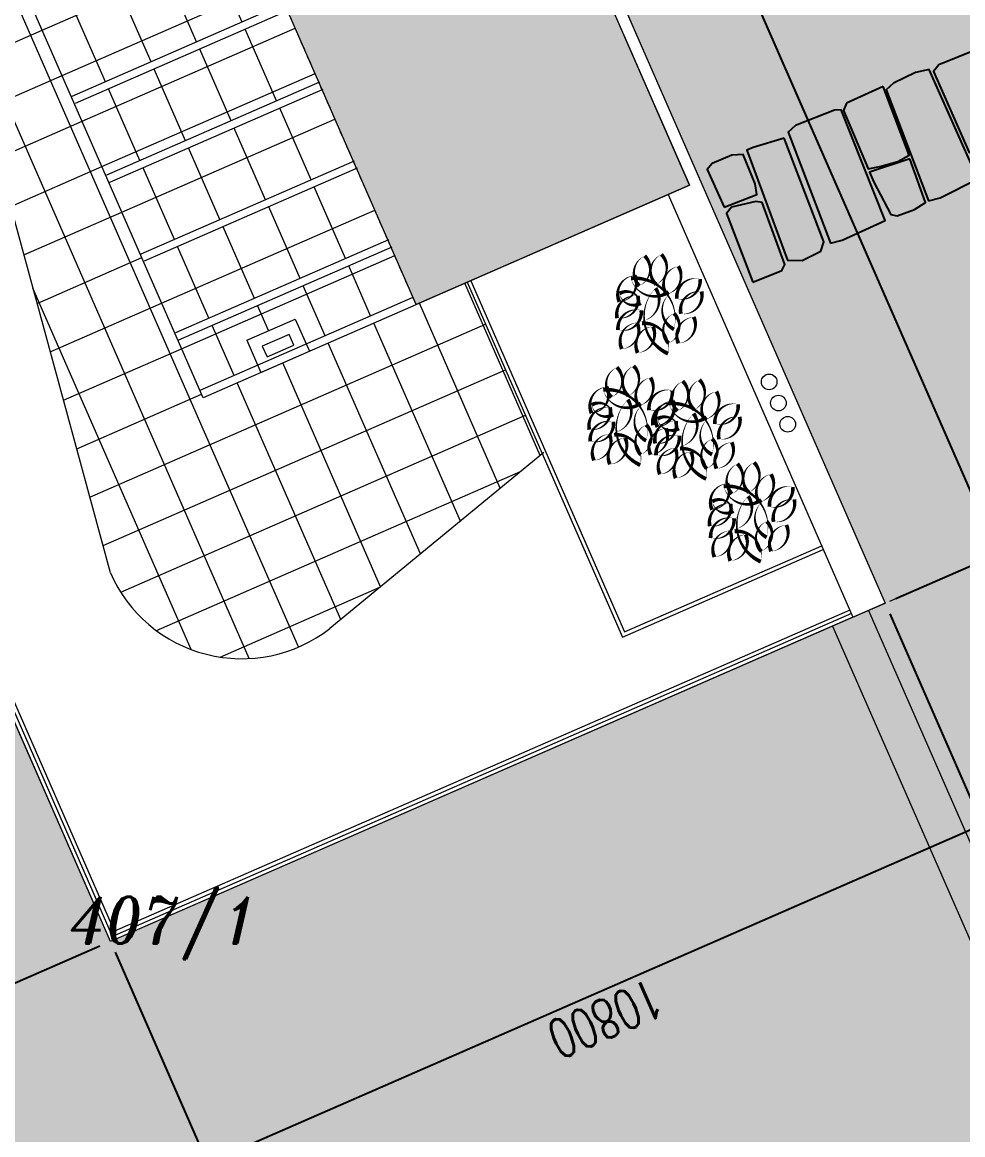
# Model space of a CAD drawing. Header units: metres. Extents: x -45 to 1930, y -347 to 488.
# Drawn here: x 297.28 to 309.3, y -40.85 to -26.63 of the extents above; entities that cross this region are included whole.
import ezdxf

# ---------------------------------------------------------------- set-up
doc = ezdxf.new("R2010")
doc.units = ezdxf.units.M
doc.header["$PDMODE"] = 3
doc.linetypes.add('GETRENNT', pattern=[31.75, 12.7, -6.35, 0, -6.35, 0, -6.35])
for name, color, linetype in [('01_PARCELNI CISLA', 7, 'Continuous'), ('SRAFA', 251, 'Continuous'), ('srafa pozemek', 60, 'Continuous'), ('SRAFY', 3, 'Continuous'), ('SRAFY-TERÉN', 252, 'Continuous'), ('zariz.predmety', 203, 'Continuous'), ('ZDIVO', 1, 'Continuous')]:
    doc.layers.add(name, color=color, linetype=linetype)
doc.layers.add('FLOATINGWINDOWS', color=2, linetype='Continuous', plot=False)
doc.styles.add('ITALICT', font='ITALICT')
doc.styles.add('ROMANS', font='romans.shx', dxfattribs={"width": 0.7})
doc.dimstyles.new('KOTY-50', dxfattribs={"dimscale": 0, "dimtxt": 0.1, "dimasz": 0.1, "dimexe": 0.07, "dimexo": 0.15, "dimgap": 0.02, "dimtad": 1, "dimdec": 0, "dimlfac": 1000, "dimrnd": 5, "dimzin": 0, "dimdsep": 46, "dimtxsty": 'ROMANS', "dimblk1": 'OBLIQUE', "dimblk2": 'OBLIQUE', "dimsah": 1, "dimcen": 0.09, "dimdle": 0.12, "dimadec": 0, "dimazin": 0, "dimtfac": 1, "dimtdec": 4, "dimtofl": 0, "dimtmove": 2, "dimatfit": 3, "dimldrblk": 'OBLIQUE', "dimfxl": 0, "dimtolj": 1, "dimtzin": 0, "dimarcsym": 0})
doc.dimstyles.get("Standard").update_dxf_attribs({"dimtxt": 0.18, "dimasz": 0.18, "dimexe": 0.18, "dimexo": 0.0625, "dimgap": 0.09, "dimtad": 0, "dimtih": 1, "dimtoh": 1, "dimdec": 4, "dimzin": 0, "dimdsep": 46, "dimtxsty": 'Standard', "dimcen": 0.09, "dimadec": 0, "dimazin": 0, "dimtfac": 1, "dimtdec": 4, "dimtofl": 0, "dimtmove": 0, "dimatfit": 0, "dimfxl": 0, "dimtolj": 1, "dimtzin": 0, "dimarcsym": 0})
pattern_1 = [(203.6137, (311.995, 63.44493), (0.2543604, -0.5818297), []), (293.6137, (311.995, 63.44493), (0.5818297, 0.2543604), [])]

# ---------------------------------------------------------------- blocks, each defined once
blk = doc.blocks.new('_OBLIQUE')
at = {"color": 0, "linetype": 'ByBlock'}
blk.add_line((-0.5, -0.5), (0.5, 0.5), dxfattribs=at)
blk = doc.blocks.new('*D64')
at = {"layer": 'Defpoints', "color": 0, "linetype": 'Continuous', "lineweight": 0}
for p in [(289.005, -16.872), (298.41, -38.384), (296.374, -39.274)]:
    blk.add_point(p, dxfattribs=at)
at = {"layer": 'SRAFY', "color": 0, "linetype": 'Continuous', "lineweight": -2}
for p, q in [((288.868, -16.932), (286.905, -17.79)), ((286.921, -17.652), (296.422, -39.384)), ((298.272, -38.444), (296.31, -39.302))]:
    blk.add_line(p, q, dxfattribs=at)
at = {"layer": 'SRAFY', "color": 0, "linetype": 'Continuous', "lineweight": -2, "xscale": 0.1, "yscale": 0.1, "zscale": 0.1}
for p, rotation in [((286.969, -17.762), 113.6136663218753), ((296.374, -39.274), 293.6136663218753)]:
    blk.add_blockref('_OBLIQUE', p, dxfattribs=dict(at, rotation=rotation))
at = {"layer": 'SRAFY', "color": 0, "linetype": 'Continuous', "lineweight": 0, "insert": (291.992, -28.378), "char_height": 0.5, "attachment_point": 5, "rotation": 293.6137, "style": 'ROMANS'}
blk.add_mtext('\\A1;23480', dxfattribs=at)
blk = doc.blocks.new('*D65')
at = {"layer": 'Defpoints', "color": 0, "linetype": 'Continuous', "lineweight": 0}
for p in [(308.305, -34.058), (309.542, -36.887), (298.41, -38.384)]:
    blk.add_point(p, dxfattribs=at)
at = {"layer": 'SRAFY', "color": 0, "linetype": 'Continuous', "lineweight": -2}
for p, q in [((308.365, -34.196), (309.57, -36.951)), ((299.536, -41.261), (309.652, -36.839)), ((298.47, -38.522), (299.674, -41.277))]:
    blk.add_line(p, q, dxfattribs=at)
at = {"layer": 'SRAFY', "color": 0, "linetype": 'Continuous', "lineweight": -2, "xscale": 0.1, "yscale": 0.1, "zscale": 0.1}
for p, rotation in [((309.542, -36.887), 23.6136663218753), ((299.646, -41.213), 203.6136663218753)]:
    blk.add_blockref('_OBLIQUE', p, dxfattribs=dict(at, rotation=rotation))
at = {"layer": 'SRAFY', "color": 0, "linetype": 'Continuous', "lineweight": 0, "insert": (304.734, -39.371), "char_height": 0.5, "attachment_point": 5, "rotation": 203.6137, "style": 'ROMANS'}
blk.add_mtext('\\A1;10800', dxfattribs=at)
blk = doc.blocks.new('*D66')
at = {"layer": 'Defpoints', "color": 0, "linetype": 'Continuous', "lineweight": 0}
for p in [(308.305, -34.058), (314.536, -34.691), (314.541, -34.702)]:
    blk.add_point(p, dxfattribs=at)
at = {"layer": 'SRAFY', "color": 0, "linetype": 'Continuous', "lineweight": -2}
for p, q in [((308.365, -34.196), (309.57, -36.951)), ((309.432, -36.935), (314.651, -34.654)), ((314.596, -34.828), (314.569, -34.766))]:
    blk.add_line(p, q, dxfattribs=at)
at = {"layer": 'SRAFY', "color": 0, "linetype": 'Continuous', "lineweight": -2, "xscale": 0.1, "yscale": 0.1, "zscale": 0.1}
for p, rotation in [((314.541, -34.702), 23.6136663218753), ((309.542, -36.887), 203.6136663218753)]:
    blk.add_blockref('_OBLIQUE', p, dxfattribs=dict(at, rotation=rotation))
at = {"layer": 'SRAFY', "color": 0, "linetype": 'Continuous', "lineweight": 0, "insert": (312.182, -36.115), "char_height": 0.5, "attachment_point": 5, "rotation": 203.6137, "style": 'ROMANS'}
blk.add_mtext('\\A1;5450', dxfattribs=at)
blk = doc.blocks.new('*D68')
at = {"layer": 'Defpoints', "color": 0, "linetype": 'Continuous', "lineweight": 0}
for p in [(300.955, -17.245), (309.743, -33.43), (308.305, -34.058)]:
    blk.add_point(p, dxfattribs=at)
at = {"layer": 'SRAFY', "color": 0, "linetype": 'Continuous', "lineweight": -2}
for p, q in [((301.092, -17.185), (302.457, -16.588)), ((302.344, -16.506), (309.791, -33.54)), ((308.443, -33.998), (309.807, -33.402))]:
    blk.add_line(p, q, dxfattribs=at)
at = {"layer": 'SRAFY', "color": 0, "linetype": 'Continuous', "lineweight": -2, "xscale": 0.1, "yscale": 0.1, "zscale": 0.1}
for p, rotation in [((302.392, -16.616), 113.6136663218773), ((309.743, -33.43), 293.6136663218772)]:
    blk.add_blockref('_OBLIQUE', p, dxfattribs=dict(at, rotation=rotation))
at = {"layer": 'SRAFY', "color": 0, "linetype": 'Continuous', "lineweight": 0, "insert": (306.388, -24.883), "char_height": 0.5, "attachment_point": 5, "rotation": 293.6137, "style": 'ROMANS'}
blk.add_mtext('\\A1;18350', dxfattribs=at)
blk = doc.blocks.new('_ArchTick')
at = {"color": 0, "linetype": 'ByBlock', "lineweight": 0, "const_width": 0.15}
blk.add_lwpolyline([(-0.5, -0.5), (0.5, 0.5)], dxfattribs=at)
blk = doc.blocks.new('*D69')
at = {"layer": 'Defpoints', "color": 0, "linetype": 'Continuous', "lineweight": 0}
for p in [(309.743, -33.43), (308.305, -34.058), (314.866, -49.064)]:
    blk.add_point(p, dxfattribs=at)
at = {"layer": 'SRAFY', "color": 0, "linetype": 'Continuous', "lineweight": 0}
for p, q in [((308.363, -34.033), (309.908, -33.358)), ((316.303, -48.436), (309.743, -33.43)), ((314.923, -49.039), (316.468, -48.364))]:
    blk.add_line(p, q, dxfattribs=at)
at = {"layer": 'SRAFY', "color": 0, "linetype": 'Continuous', "lineweight": 0, "xscale": 0.18, "yscale": 0.18, "zscale": 0.18}
for p, rotation in [((309.743, -33.43), 113.6136663218773), ((316.303, -48.436), 293.6136663218772)]:
    blk.add_blockref('_ArchTick', p, dxfattribs=dict(at, rotation=rotation))
at = {"layer": 'SRAFY', "color": 0, "linetype": 'Continuous', "lineweight": 0, "insert": (312.702, -41.073), "char_height": 0.5, "attachment_point": 5, "rotation": 113.6137, "style": 'ROMANS'}
blk.add_mtext('\\A1;16400', dxfattribs=at)

msp = doc.modelspace()

# ---------------------------------------------------------------- hatches: boundary and pattern name
at = {"layer": 'SRAFA', "linetype": 'Continuous', "lineweight": 0}
msp.add_hatch(color=253, dxfattribs=at).paths.add_polyline_path([(305.805872, -28.71529), (302.313277, -30.242159), (298.92848, -22.499701), (302.421075, -20.972832)])
at = {"layer": 'srafa pozemek', "linetype": 'Continuous', "lineweight": 0}
h = msp.add_hatch(color=256, dxfattribs=at)
h.paths.add_polyline_path([(276.396756, -6.461814), (304.224323, -12.356896), (304.738556, -12.431053), (319.972339, -47.086498), (316.157232, -48.53174), (306.539377, -52.495263), (291.298899, -58.147889), (286.487939, -43.14322), (283.67829, -30.994972), (281.535834, -22.100834), (277.940623, -10.266371)])
h.paths.add_polyline_path([(288.633542, -16.395366), (300.954108, -17.24279), (308.305379, -34.058251), (298.409693, -38.384381), (289.005074, -16.872046), (288.836865, -16.86045)], flags=16)
at = {"layer": 'SRAFY', "linetype": 'Continuous', "lineweight": 0}
h = msp.add_hatch(dxfattribs=at)
h.set_pattern_fill('NET', color=252, scale=0.2, angle=-156.3863337, style=0)
h.set_pattern_definition(pattern_1)
h.paths.add_polyline_path([(299.590723, -31.432387), (296.205927, -23.689929), (295.765724, -23.882374, 0.02002173), (295.788696, -24.040827), (298.408213, -33.669837, 0.490247124), (301.210317, -34.38181), (303.923979, -32.149625), (302.965443, -29.95705)])
h.paths.add_polyline_path([(300.465762, -34.120253), (299.702206, -34.454059), (299.582035, -34.179179), (300.345591, -33.845372)], flags=24)
h = msp.add_hatch(dxfattribs=at)
h.set_pattern_fill('NET', color=252, scale=0.2, angle=-156.3863337, style=0)
h.set_pattern_definition(pattern_1)
h.paths.add_polyline_path([(297.908399, -27.584201), (300.630952, -26.393973), (300.214865, -25.442207), (297.492312, -26.632435)], flags=17)
h = msp.add_hatch(dxfattribs=at)
h.set_pattern_fill('NET', color=252, scale=0.2, angle=-156.3863337, style=0)
h.set_pattern_definition(pattern_1)
h.paths.add_polyline_path([(298.349008, -28.592061), (301.071562, -27.401833), (300.671009, -26.4856), (297.948455, -27.675828)], flags=17)
h = msp.add_hatch(dxfattribs=at)
h.set_pattern_fill('NET', color=252, scale=0.2, angle=-156.3863337, style=0)
h.set_pattern_definition(pattern_1)
h.paths.add_polyline_path([(298.789618, -29.599921), (301.512171, -28.409693), (301.111618, -27.49346), (298.389065, -28.683688)], flags=17)
h = msp.add_hatch(dxfattribs=at)
h.set_pattern_fill('NET', color=252, scale=0.2, angle=-156.3863337, style=0)
h.set_pattern_definition(pattern_1)
h.paths.add_polyline_path([(299.230227, -30.607781), (301.952781, -29.417553), (301.552228, -28.50132), (298.829674, -29.691548)], flags=17)
h = msp.add_hatch(dxfattribs=at)
h.set_pattern_fill('NET', color=252, scale=0.2, angle=-156.3863337, style=0)
h.set_pattern_definition(pattern_1)
h.paths.add_polyline_path([(299.550666, -31.340761), (300.291118, -31.017055), (300.15092, -30.696361), (300.7694, -30.425978), (300.909599, -30.746672), (302.27322, -30.150533), (301.992837, -29.50918), (299.270284, -30.699408)], flags=17)

# ---------------------------------------------------------------- linework, layer by layer
at = {"linetype": 'Continuous', "lineweight": 0}
for p, q in [((298.409693, -38.384381), (289.003891, -16.86934)), ((298.435478, -38.318539), (289.05976, -16.872313)), ((298.461263, -38.252698), (289.115629, -16.875286)), ((300.954108, -17.24279), (308.305379, -34.058251)), ((300.954964, -17.244748), (308.305379, -34.058251)), ((305.530991, -28.83546), (307.893059, -34.238506)), ((302.965443, -29.95705), (304.9484, -34.492908)), ((303.011257, -29.937021), (304.974185, -34.427066)), ((300.15092, -30.696361), (300.7694, -30.425978)), ((300.7694, -30.425978), (300.949655, -30.838298)), ((300.15092, -30.696361), (300.331175, -31.108681)), ((300.331175, -31.108681), (300.949655, -30.838298)), ((304.9484, -34.492908), (307.513948, -33.371319)), ((304.974185, -34.427066), (307.493919, -33.325505)), ((307.893059, -34.238506), (308.305379, -34.058251)), ((307.893059, -34.238506), (298.409693, -38.384381)), ((307.873031, -34.192693), (298.435478, -38.318539)), ((307.853002, -34.14688), (298.461263, -38.252698)), ((308.092073, -34.151503), (310.894441, -40.5617)), ((307.63394, -34.351787), (310.436307, -40.761984))]:
    msp.add_line(p, q, dxfattribs=at)
msp.add_lwpolyline([(300.75213, -30.760943), (300.692045, -30.623503), (300.348445, -30.773716), (300.40853, -30.911156)], close=True, dxfattribs=at)
for centre in [(306.823255, -31.22971), (306.941812, -31.5009), (307.060369, -31.77209)]:
    msp.add_circle(centre, 0.1, dxfattribs=at)
at = {"layer": 'FLOATINGWINDOWS', "linetype": 'Continuous', "lineweight": 0, "flags": 128}
msp.add_lwpolyline([(305.805872, -28.71529), (302.313277, -30.242159), (298.92848, -22.499701), (302.421075, -20.972832)], close=True, dxfattribs=at)
at = {"layer": 'srafa pozemek', "linetype": 'Continuous', "lineweight": 0, "flags": 128}
msp.add_lwpolyline([(288.633542, -16.395366), (300.954108, -17.24279), (308.305379, -34.058251), (298.409693, -38.384381), (289.005074, -16.872046), (288.836865, -16.86045)], close=True, dxfattribs=at)
at = {"layer": 'SRAFY', "linetype": 'Continuous', "lineweight": 0}
for p, q in [((305.805872, -28.71529), (302.421075, -20.972832)), ((305.530991, -28.83546), (305.805872, -28.71529))]:
    msp.add_line(p, q, dxfattribs=at)
at = {"layer": 'SRAFY', "linetype": 'GETRENNT', "lineweight": 0, "ltscale": 0.01}
msp.add_line((302.313277, -30.242159), (298.92848, -22.499701), dxfattribs=at)
at = {"layer": 'SRAFY', "lineweight": 0, "ltscale": 0.01}
for p, q in [((299.590723, -31.432387), (296.205927, -23.689929)), ((300.638848, -26.390522), (297.916294, -27.580749)), ((300.678904, -26.482148), (297.956351, -27.672376)), ((301.079457, -27.398381), (298.356903, -28.588609)), ((301.119514, -27.490008), (298.39696, -28.680236)), ((301.520067, -28.406241), (298.797513, -29.596469)), ((301.560123, -28.497868), (298.83757, -29.688096)), ((305.805872, -28.71529), (299.590723, -31.432387)), ((301.960676, -29.414101), (299.238122, -30.604329)), ((302.000733, -29.505728), (299.278179, -30.695956)), ((302.27322, -30.150533), (299.550666, -31.340761))]:
    msp.add_line(p, q, dxfattribs=at)
at = {"layer": 'SRAFY', "color": 252, "linetype": 'Continuous', "lineweight": 0}
for p, q in [((298.408213, -33.669837), (295.788696, -24.040827)), ((303.944981, -32.132349), (301.210317, -34.38181))]:
    msp.add_line(p, q, dxfattribs=at)
msp.add_arc((300.085073, -32.94033), 1.828672, 203.5111311, 307.9762136, dxfattribs=at)
at = {"layer": 'SRAFY-TERÉN'}
for points in [[(309.4754, -26.980623), (308.992495, -27.176923), (308.920994, -27.261632), (309.379323, -28.29603), (309.473546, -28.294532), (309.75315, -28.102839), (309.8711, -28.053161), (309.4754, -26.980623)], [(308.857802, -28.917434), (309.007527, -28.879022), (309.488359, -28.635549), (308.869295, -27.23539), (308.693008, -27.275103), (308.412191, -27.409688), (308.318048, -27.49748), (308.857802, -28.917434)], [(308.857802, -28.917434), (309.007527, -28.879022), (309.488359, -28.635549), (308.869295, -27.23539), (308.693008, -27.275103), (308.412191, -27.409688), (308.318048, -27.49748), (308.857802, -28.917434)], [(308.281112, -27.453271), (307.81173, -27.668097), (307.772636, -27.760364), (308.089279, -28.505873), (308.235048, -28.474454), (308.468419, -28.413143), (308.610802, -28.331083), (308.281112, -27.453271)], [(307.605994, -29.457934), (307.755719, -29.419523), (308.304189, -29.166263), (307.743227, -27.751659), (307.655775, -27.754849), (307.160383, -27.950189), (307.06624, -28.03798), (307.605994, -29.457934)], [(307.01694, -28.114482), (306.62013, -28.235459), (306.537164, -28.265875), (307.05721, -29.674522), (307.246028, -29.67739), (307.48194, -29.557453), (307.519928, -29.440903), (307.01694, -28.114482)], [(307.01694, -28.114482), (306.62013, -28.235459), (306.537164, -28.265875), (307.05721, -29.674522), (307.246028, -29.67739), (307.48194, -29.557453), (307.519928, -29.440903), (307.01694, -28.114482)], [(306.248082, -28.994901), (306.665048, -28.835238), (306.644755, -28.697299), (306.491572, -28.32199), (306.346965, -28.331866), (306.096854, -28.438879), (306.029324, -28.516834), (306.248082, -28.994901)], [(308.619164, -28.37945), (308.106267, -28.547621), (308.159827, -28.67467), (308.376029, -29.090802), (308.457076, -29.108713), (308.677757, -29.025528), (308.820316, -28.938141), (308.619164, -28.37945)], [(306.613426, -29.954962), (306.984766, -29.803848), (307.021721, -29.729199), (306.734962, -28.93759), (306.65333, -28.922566), (306.341022, -28.997388), (306.2763, -29.07769), (306.613426, -29.954962)]]:
    msp.add_lwpolyline(points, dxfattribs=at)
at = {"layer": 'zariz.predmety', "color": 253, "linetype": 'Continuous', "ltscale": 0.001}
for points in [[(305.37837, -29.984234, 0, 0, 0.520567051), (305.37837, -29.984234, 0, 0.05, 0.520567051), (305.446049, -29.601184, 0, 0.05, 0.520567051), (305.37837, -29.984234, 0.05, 0.05, 0)], [(305.165026, -30.00194, 0, 0, 0.520567051), (305.165026, -30.00194, 0, 0.05, 0.520567051), (305.232705, -29.61889, 0, 0.05, 0.520567051), (305.165026, -30.00194, 0.05, 0.05, 0)], [(305.104961, -29.869815, 0, 0, 0.520567051), (305.104961, -29.869815, 0, 0.05, 0.520567051), (304.909599, -30.20618, 0, 0.05, 0.520567051), (305.104961, -29.869815, 0.05, 0.05, 0)], [(305.662201, -29.751442, 0, 0, 0.520567051), (305.662201, -29.751442, 0, 0.05, 0.520567051), (305.509661, -30.109268, 0, 0.05, 0.520567051), (305.662201, -29.751442, 0.05, 0.05, 0)], [(305.057959, -29.905822, 0, 0, 0.520567051), (305.057959, -29.905822, 0, 0.05, 0.520567051), (305.53794, -30.080651, 0, 0.05, 0.520567051), (305.543304, -30.111875, 0, 0.05, 0.520567051), (305.60699, -30.557399, 0, 0.05, 0.520567051), (305.057959, -29.905822, 0.05, 0.05, 0)], [(305.531395, -30.869307, 0, 0, 0.520567051), (305.531395, -30.869307, 0, 0.05, 0.520567051), (305.198488, -30.481854, 0, 0.05, 0.520567051), (305.209099, -30.452002, 0, 0.05, 0.520567051), (305.371712, -30.032354, 0, 0.05, 0.520567051), (305.531395, -30.869307, 0.05, 0.05, 0)], [(305.643412, -30.166505, 0, 0, 0.520567051), (305.643412, -30.166505, 0, 0.05, 0.520567051), (305.940912, -29.915903, 0, 0.05, 0.520567051), (305.643412, -30.166505, 0.05, 0.05, 0)], [(305.145495, -30.130385, 0, 0, 0.520567051), (305.145495, -30.130385, 0, 0.05, 0.520567051), (304.881051, -30.415651, 0, 0.05, 0.520567051), (305.145495, -30.130385, 0.05, 0.05, 0)], [(304.911616, -30.099937, 0, 0, 0.520567051), (304.911616, -30.099937, 0, 0.05, 0.520567051), (305.183646, -30.223619, 0, 0.05, 0.520567051), (304.911616, -30.099937, 0.05, 0.05, 0)], [(305.96029, -30.074854, 0, 0, 0.520567051), (305.96029, -30.074854, 0, 0.05, 0.520567051), (305.695845, -30.36012, 0, 0.05, 0.520567051), (305.96029, -30.074854, 0.05, 0.05, 0)], [(304.892386, -30.565941, 0, 0, 0.520567051), (304.892386, -30.565941, 0, 0.05, 0.520567051), (305.189886, -30.315338, 0, 0.05, 0.520567051), (304.892386, -30.565941, 0.05, 0.05, 0)], [(305.539187, -30.736922, 0, 0, 0.520567051), (305.539187, -30.736922, 0, 0.05, 0.520567051), (305.606866, -30.353872, 0, 0.05, 0.520567051), (305.539187, -30.736922, 0.05, 0.05, 0)], [(305.664085, -30.73682, 0, 0, 0.520567051), (305.664085, -30.73682, 0, 0.05, 0.520567051), (305.859448, -30.400455, 0, 0.05, 0.520567051), (305.664085, -30.73682, 0.05, 0.05, 0)], [(304.940506, -30.809116, 0, 0, 0.520567051), (304.940506, -30.809116, 0, 0.05, 0.520567051), (305.135868, -30.472751, 0, 0.05, 0.520567051), (304.940506, -30.809116, 0.05, 0.05, 0)], [(305.143041, -30.858717, 0, 0, 0.520567051), (305.143041, -30.858717, 0, 0.05, 0.520567051), (305.338403, -30.522353, 0, 0.05, 0.520567051), (305.143041, -30.858717, 0.05, 0.05, 0)], [(305.023342, -31.408728, 0, 0, 0.520567051), (305.023342, -31.408728, 0, 0.05, 0.520567051), (305.091021, -31.025678, 0, 0.05, 0.520567051), (305.023342, -31.408728, 0.05, 0.05, 0)], [(304.809998, -31.426433, 0, 0, 0.520567051), (304.809998, -31.426433, 0, 0.05, 0.520567051), (304.877677, -31.043383, 0, 0.05, 0.520567051), (304.809998, -31.426433, 0.05, 0.05, 0)], [(304.749933, -31.294308, 0, 0, 0.520567051), (304.749933, -31.294308, 0, 0.05, 0.520567051), (304.554571, -31.630673, 0, 0.05, 0.520567051), (304.749933, -31.294308, 0.05, 0.05, 0)], [(305.307173, -31.175936, 0, 0, 0.520567051), (305.307173, -31.175936, 0, 0.05, 0.520567051), (305.154633, -31.533761, 0, 0.05, 0.520567051), (305.307173, -31.175936, 0.05, 0.05, 0)], [(305.651309, -31.603638, 0, 0, 0.520567051), (305.651309, -31.603638, 0, 0.05, 0.520567051), (305.718989, -31.220588, 0, 0.05, 0.520567051), (305.651309, -31.603638, 0.05, 0.05, 0)], [(305.864654, -31.585933, 0, 0, 0.520567051), (305.864654, -31.585933, 0, 0.05, 0.520567051), (305.932333, -31.202883, 0, 0.05, 0.520567051), (305.864654, -31.585933, 0.05, 0.05, 0)], [(304.702931, -31.330315, 0, 0, 0.520567051), (304.702931, -31.330315, 0, 0.05, 0.520567051), (305.182912, -31.505144, 0, 0.05, 0.520567051), (305.188276, -31.536368, 0, 0.05, 0.520567051), (305.251962, -31.981892, 0, 0.05, 0.520567051), (304.702931, -31.330315, 0.05, 0.05, 0)], [(305.288384, -31.590999, 0, 0, 0.520567051), (305.288384, -31.590999, 0, 0.05, 0.520567051), (305.585884, -31.340397, 0, 0.05, 0.520567051), (305.288384, -31.590999, 0.05, 0.05, 0)], [(306.148485, -31.353141, 0, 0, 0.520567051), (306.148485, -31.353141, 0, 0.05, 0.520567051), (305.995944, -31.710967, 0, 0.05, 0.520567051), (306.148485, -31.353141, 0.05, 0.05, 0)], [(304.790467, -31.554878, 0, 0, 0.520567051), (304.790467, -31.554878, 0, 0.05, 0.520567051), (304.526023, -31.840145, 0, 0.05, 0.520567051), (304.790467, -31.554878, 0.05, 0.05, 0)], [(304.556588, -31.52443, 0, 0, 0.520567051), (304.556588, -31.52443, 0, 0.05, 0.520567051), (304.828618, -31.648113, 0, 0.05, 0.520567051), (304.556588, -31.52443, 0.05, 0.05, 0)], [(305.176367, -32.2938, 0, 0, 0.520567051), (305.176367, -32.2938, 0, 0.05, 0.520567051), (304.84346, -31.906347, 0, 0.05, 0.520567051), (304.854071, -31.876496, 0, 0.05, 0.520567051), (305.016684, -31.456848, 0, 0.05, 0.520567051), (305.176367, -32.2938, 0.05, 0.05, 0)], [(305.605262, -31.499347, 0, 0, 0.520567051), (305.605262, -31.499347, 0, 0.05, 0.520567051), (305.340817, -31.784613, 0, 0.05, 0.520567051), (305.605262, -31.499347, 0.05, 0.05, 0)], [(305.591245, -31.471513, 0, 0, 0.520567051), (305.591245, -31.471513, 0, 0.05, 0.520567051), (305.395883, -31.807878, 0, 0.05, 0.520567051), (305.591245, -31.471513, 0.05, 0.05, 0)], [(305.544242, -31.50752, 0, 0, 0.520567051), (305.544242, -31.50752, 0, 0.05, 0.520567051), (306.024223, -31.682349, 0, 0.05, 0.520567051), (306.029587, -31.713574, 0, 0.05, 0.520567051), (306.093273, -32.159097, 0, 0.05, 0.520567051), (305.544242, -31.50752, 0.05, 0.05, 0)], [(306.129696, -31.768204, 0, 0, 0.520567051), (306.129696, -31.768204, 0, 0.05, 0.520567051), (306.427196, -31.517602, 0, 0.05, 0.520567051), (306.129696, -31.768204, 0.05, 0.05, 0)], [(304.537358, -31.990434, 0, 0, 0.520567051), (304.537358, -31.990434, 0, 0.05, 0.520567051), (304.834858, -31.739832, 0, 0.05, 0.520567051), (304.537358, -31.990434, 0.05, 0.05, 0)], [(305.631778, -31.732083, 0, 0, 0.520567051), (305.631778, -31.732083, 0, 0.05, 0.520567051), (305.367334, -32.01735, 0, 0.05, 0.520567051), (305.631778, -31.732083, 0.05, 0.05, 0)], [(305.397899, -31.701635, 0, 0, 0.520567051), (305.397899, -31.701635, 0, 0.05, 0.520567051), (305.66993, -31.825318, 0, 0.05, 0.520567051), (305.397899, -31.701635, 0.05, 0.05, 0)], [(306.017678, -32.471005, 0, 0, 0.520567051), (306.017678, -32.471005, 0, 0.05, 0.520567051), (305.684771, -32.083552, 0, 0.05, 0.520567051), (305.695382, -32.053701, 0, 0.05, 0.520567051), (305.857995, -31.634053, 0, 0.05, 0.520567051), (306.017678, -32.471005, 0.05, 0.05, 0)], [(306.446573, -31.676552, 0, 0, 0.520567051), (306.446573, -31.676552, 0, 0.05, 0.520567051), (306.182129, -31.961819, 0, 0.05, 0.520567051), (306.446573, -31.676552, 0.05, 0.05, 0)], [(305.184159, -32.161415, 0, 0, 0.520567051), (305.184159, -32.161415, 0, 0.05, 0.520567051), (305.251838, -31.778365, 0, 0.05, 0.520567051), (305.184159, -32.161415, 0.05, 0.05, 0)], [(305.309057, -32.161314, 0, 0, 0.520567051), (305.309057, -32.161314, 0, 0.05, 0.520567051), (305.504419, -31.824949, 0, 0.05, 0.520567051), (305.309057, -32.161314, 0.05, 0.05, 0)], [(304.585478, -32.233609, 0, 0, 0.520567051), (304.585478, -32.233609, 0, 0.05, 0.520567051), (304.78084, -31.897244, 0, 0.05, 0.520567051), (304.585478, -32.233609, 0.05, 0.05, 0)], [(304.788013, -32.283211, 0, 0, 0.520567051), (304.788013, -32.283211, 0, 0.05, 0.520567051), (304.983375, -31.946846, 0, 0.05, 0.520567051), (304.788013, -32.283211, 0.05, 0.05, 0)], [(305.378669, -32.167639, 0, 0, 0.520567051), (305.378669, -32.167639, 0, 0.05, 0.520567051), (305.676169, -31.917037, 0, 0.05, 0.520567051), (305.378669, -32.167639, 0.05, 0.05, 0)], [(306.02547, -32.33862, 0, 0, 0.520567051), (306.02547, -32.33862, 0, 0.05, 0.520567051), (306.093149, -31.95557, 0, 0.05, 0.520567051), (306.02547, -32.33862, 0.05, 0.05, 0)], [(306.150369, -32.338519, 0, 0, 0.520567051), (306.150369, -32.338519, 0, 0.05, 0.520567051), (306.345731, -32.002154, 0, 0.05, 0.520567051), (306.150369, -32.338519, 0.05, 0.05, 0)], [(305.42679, -32.410815, 0, 0, 0.520567051), (305.42679, -32.410815, 0, 0.05, 0.520567051), (305.622152, -32.07445, 0, 0.05, 0.520567051), (305.42679, -32.410815, 0.05, 0.05, 0)], [(305.629324, -32.460416, 0, 0, 0.520567051), (305.629324, -32.460416, 0, 0.05, 0.520567051), (305.824686, -32.124051, 0, 0.05, 0.520567051), (305.629324, -32.460416, 0.05, 0.05, 0)], [(306.349184, -32.661052, 0, 0, 0.520567051), (306.349184, -32.661052, 0, 0.05, 0.520567051), (306.416863, -32.278002, 0, 0.05, 0.520567051), (306.349184, -32.661052, 0.05, 0.05, 0)], [(306.562528, -32.643347, 0, 0, 0.520567051), (306.562528, -32.643347, 0, 0.05, 0.520567051), (306.630207, -32.260297, 0, 0.05, 0.520567051), (306.562528, -32.643347, 0.05, 0.05, 0)], [(306.846359, -32.410555, 0, 0, 0.520567051), (306.846359, -32.410555, 0, 0.05, 0.520567051), (306.693818, -32.76838, 0, 0.05, 0.520567051), (306.846359, -32.410555, 0.05, 0.05, 0)], [(306.289119, -32.528927, 0, 0, 0.520567051), (306.289119, -32.528927, 0, 0.05, 0.520567051), (306.093757, -32.865292, 0, 0.05, 0.520567051), (306.289119, -32.528927, 0.05, 0.05, 0)], [(306.242116, -32.564934, 0, 0, 0.520567051), (306.242116, -32.564934, 0, 0.05, 0.520567051), (306.722098, -32.739763, 0, 0.05, 0.520567051), (306.727461, -32.770987, 0, 0.05, 0.520567051), (306.791148, -33.216511, 0, 0.05, 0.520567051), (306.242116, -32.564934, 0.05, 0.05, 0)], [(306.82757, -32.825618, 0, 0, 0.520567051), (306.82757, -32.825618, 0, 0.05, 0.520567051), (307.12507, -32.575016, 0, 0.05, 0.520567051), (306.82757, -32.825618, 0.05, 0.05, 0)], [(306.095773, -32.759049, 0, 0, 0.520567051), (306.095773, -32.759049, 0, 0.05, 0.520567051), (306.367804, -32.882732, 0, 0.05, 0.520567051), (306.095773, -32.759049, 0.05, 0.05, 0)], [(306.715553, -33.528419, 0, 0, 0.520567051), (306.715553, -33.528419, 0, 0.05, 0.520567051), (306.382645, -33.140966, 0, 0.05, 0.520567051), (306.393257, -33.111115, 0, 0.05, 0.520567051), (306.55587, -32.691467, 0, 0.05, 0.520567051), (306.715553, -33.528419, 0.05, 0.05, 0)], [(307.144447, -32.733966, 0, 0, 0.520567051), (307.144447, -32.733966, 0, 0.05, 0.520567051), (306.880003, -33.019232, 0, 0.05, 0.520567051), (307.144447, -32.733966, 0.05, 0.05, 0)], [(306.329653, -32.789497, 0, 0, 0.520567051), (306.329653, -32.789497, 0, 0.05, 0.520567051), (306.065208, -33.074764, 0, 0.05, 0.520567051), (306.329653, -32.789497, 0.05, 0.05, 0)], [(306.076544, -33.225053, 0, 0, 0.520567051), (306.076544, -33.225053, 0, 0.05, 0.520567051), (306.374044, -32.974451, 0, 0.05, 0.520567051), (306.076544, -33.225053, 0.05, 0.05, 0)], [(306.723344, -33.396034, 0, 0, 0.520567051), (306.723344, -33.396034, 0, 0.05, 0.520567051), (306.791023, -33.012984, 0, 0.05, 0.520567051), (306.723344, -33.396034, 0.05, 0.05, 0)], [(306.124664, -33.468228, 0, 0, 0.520567051), (306.124664, -33.468228, 0, 0.05, 0.520567051), (306.320026, -33.131863, 0, 0.05, 0.520567051), (306.124664, -33.468228, 0.05, 0.05, 0)], [(306.848243, -33.395933, 0, 0, 0.520567051), (306.848243, -33.395933, 0, 0.05, 0.520567051), (307.043605, -33.059568, 0, 0.05, 0.520567051), (306.848243, -33.395933, 0.05, 0.05, 0)], [(306.327198, -33.51783, 0, 0, 0.520567051), (306.327198, -33.51783, 0, 0.05, 0.520567051), (306.52256, -33.181465, 0, 0.05, 0.520567051), (306.327198, -33.51783, 0.05, 0.05, 0)]]:
    msp.add_lwpolyline(points, format="xyseb", close=True, dxfattribs=at)
at = {"layer": 'ZDIVO', "linetype": 'Continuous', "lineweight": 0}
msp.add_line((302.965443, -29.95705), (305.530991, -28.83546), dxfattribs=at)

# ---------------------------------------------------------------- texts
at = {"layer": '01_PARCELNI CISLA', "linetype": 'Continuous', "lineweight": 0, "style": 'ITALICT', "width": 0.882354}
msp.add_text('407/1', height=0.600028, dxfattribs=at).set_placement((297.872633, -38.411345))

# ---------------------------------------------------------------- dimensions: what is measured, and where the dimension line sits
at = {"layer": 'SRAFY', "linetype": 'Continuous', "lineweight": 0}
for p1, p2, distance, picture, middle in [((300.954964, -17.244748), (308.305379, -34.058251), 1.568835, '*D68', (306.388337, -24.882876)), ((289.005074, -16.872046), (298.409693, -38.384381), -2.221864, '*D64', (291.992256, -28.378022)), ((298.409693, -38.384381), (308.305379, -34.058251), -3.087436, '*D65', (304.734462, -39.370926))]:
    dim = msp.add_aligned_dim(p1=p1, p2=p2, distance=distance, dimstyle='KOTY-50', override={"dimscale": 1, "dimtxt": 0.5, "dimgap": 0.1}, dxfattribs=at)
    dim.commit()
    dim.dimension.update_dxf_attribs({"geometry": picture, "text_midpoint": middle})
dim = msp.add_aligned_dim(p1=(314.865517, -49.064056), p2=(308.305379, -34.058251), distance=-1.568835, text='16400', dimstyle='Standard', override={"dimtxt": 0.5, "dimgap": 0.1, "dimtad": 1, "dimdsep": 0, "dimtxsty": 'ROMANS', "dimblk": 'ArchTick', "dimatfit": 3, "dimlwd": 0, "dimlwe": 0}, dxfattribs=at)
dim.commit()
dim.dimension.update_dxf_attribs({"geometry": '*D69', "text_midpoint": (312.702226, -41.072928)})
dim = msp.add_linear_dim(base=(314.540549, -34.701981), p1=(308.305379, -34.058251), p2=(314.535715, -34.690923), angle=203.6136663, text='5450', dimstyle='KOTY-50', override={"dimscale": 1, "dimtxt": 0.5, "dimgap": 0.1}, dxfattribs=at)
dim.commit()
dim.dimension.update_dxf_attribs({"geometry": '*D66', "text_midpoint": (312.181526, -36.115268)})

doc.saveas('drawing.dxf')
